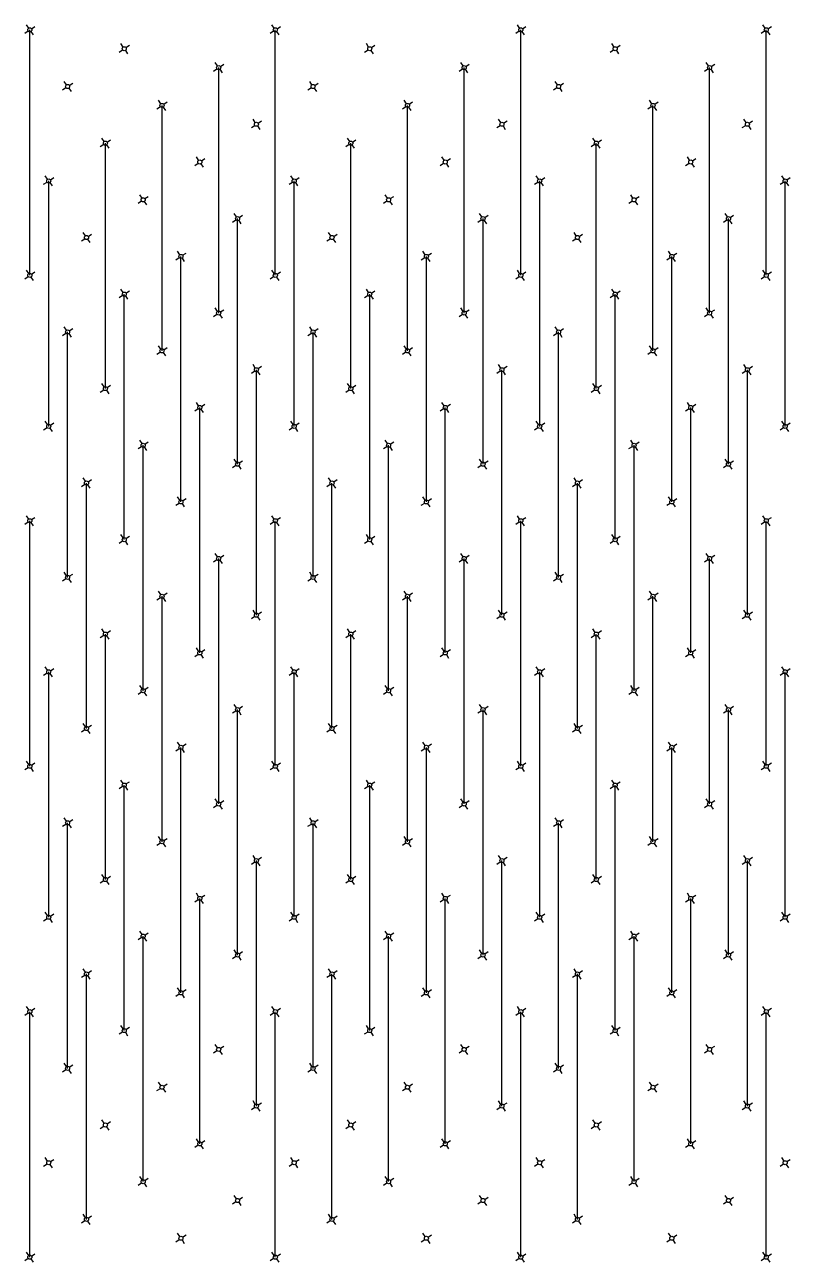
# Model space of a CAD drawing. Header units: millimetres. Extents: x 939 to 21029, y -693 to 9787.
# Drawn here: x 5476 to 6039, y -439 to 470 of the extents above; entities that cross this region are included whole.
import ezdxf

# ---------------------------------------------------------------- set-up
doc = ezdxf.new("R2010")
doc.units = ezdxf.units.MM
for name, color, linetype, lineweight in [('橘黄色', 30, 'Continuous', 30), ('浅蓝色', 141, 'Continuous', 30), ('灰色', 9, 'Continuous', 30), ('蓝色', 160, 'Continuous', 30), ('黄色', 41, 'Continuous', 30), ('黑白', 7, 'Continuous', 30)]:
    doc.layers.add(name, color=color, linetype=linetype, lineweight=lineweight)

msp = doc.modelspace()

# ---------------------------------------------------------------- linework, layer by layer
at = {"layer": '橘黄色'}
for p, q in [((5479.41, 467.51), (5477.75, 470.01)), ((5659.69, 467.51), (5658.02, 470.01)), ((5839.96, 467.51), (5838.3, 470.01)), ((6020.24, 467.51), (6018.58, 470.01)), ((5550.41, 451.15), (5552.07, 448.65)), ((5730.69, 451.15), (5732.35, 448.65)), ((5910.97, 451.15), (5912.63, 448.65)), ((5618.08, 439.77), (5616.42, 442.27)), ((5798.36, 439.77), (5796.7, 442.27)), ((5978.64, 439.77), (5976.98, 442.27)), ((5508.81, 423.41), (5510.47, 420.91)), ((5689.09, 423.41), (5690.75, 420.91)), ((5869.36, 423.41), (5871.03, 420.91)), ((5576.48, 412.04), (5574.82, 414.54)), ((5756.76, 412.04), (5755.1, 414.54)), ((5937.04, 412.04), (5935.37, 414.54)), ((5647.48, 395.68), (5649.15, 393.18)), ((5827.76, 395.68), (5829.42, 393.18)), ((6008.04, 395.68), (6009.7, 393.18)), ((5534.88, 384.3), (5533.22, 386.8)), ((5715.16, 384.3), (5713.49, 386.8)), ((5895.43, 384.3), (5893.77, 386.8)), ((5605.88, 367.94), (5607.54, 365.44)), ((5786.16, 367.94), (5787.82, 365.44)), ((5966.44, 367.94), (5968.1, 365.44)), ((5493.28, 356.57), (5491.61, 359.07)), ((5673.55, 356.57), (5671.89, 359.07)), ((5853.83, 356.57), (5852.17, 359.07)), ((6034.11, 356.57), (6032.45, 359.07)), ((5564.28, 340.21), (5565.94, 337.71)), ((5744.56, 340.21), (5746.22, 337.71)), ((5924.83, 340.21), (5926.5, 337.71)), ((5631.95, 328.83), (5630.29, 331.33)), ((5812.23, 328.83), (5810.57, 331.33)), ((5992.51, 328.83), (5990.84, 331.33)), ((5522.68, 312.47), (5524.34, 309.97)), ((5702.95, 312.47), (5704.62, 309.97)), ((5883.23, 312.47), (5884.9, 309.97)), ((5590.35, 301.1), (5588.69, 303.6)), ((5770.63, 301.1), (5768.96, 303.6)), ((5950.9, 301.1), (5949.24, 303.6)), ((5481.07, 284.74), (5482.74, 282.24)), ((5661.35, 284.74), (5663.01, 282.24)), ((5841.63, 284.74), (5843.29, 282.24)), ((6021.91, 284.74), (6023.57, 282.24)), ((5548.75, 273.36), (5547.08, 275.86)), ((5729.02, 273.36), (5727.36, 275.86)), ((5909.3, 273.36), (5907.64, 275.86)), ((5619.75, 257), (5621.41, 254.5)), ((5800.03, 257), (5801.69, 254.5)), ((5980.3, 257), (5981.97, 254.5)), ((5507.14, 245.63), (5505.48, 248.13)), ((5687.42, 245.63), (5685.76, 248.13)), ((5867.7, 245.63), (5866.04, 248.13)), ((5578.15, 229.27), (5579.81, 226.77)), ((5758.42, 229.27), (5760.09, 226.77)), ((5938.7, 229.27), (5940.37, 226.77)), ((5645.82, 217.89), (5644.16, 220.39)), ((5826.1, 217.89), (5824.43, 220.39)), ((6006.37, 217.89), (6004.71, 220.39)), ((5536.54, 201.53), (5538.21, 199.03)), ((5716.82, 201.53), (5718.48, 199.03)), ((5897.1, 201.53), (5898.76, 199.03)), ((5604.22, 190.16), (5602.55, 192.66)), ((5784.49, 190.16), (5782.83, 192.66)), ((5964.77, 190.16), (5963.11, 192.66)), ((5494.94, 173.8), (5496.6, 171.3)), ((5675.22, 173.8), (5676.88, 171.3)), ((5855.5, 173.8), (5857.16, 171.3)), ((6035.77, 173.8), (6037.44, 171.3)), ((5562.61, 162.42), (5560.95, 164.92)), ((5742.89, 162.42), (5741.23, 164.92)), ((5923.17, 162.42), (5921.51, 164.92)), ((5633.62, 146.06), (5635.28, 143.56)), ((5813.89, 146.06), (5815.56, 143.56)), ((5994.17, 146.06), (5995.84, 143.56)), ((5521.01, 134.69), (5519.35, 137.19)), ((5701.29, 134.69), (5699.63, 137.19)), ((5881.57, 134.69), (5879.9, 137.19)), ((5592.01, 118.33), (5593.68, 115.83)), ((5772.29, 118.33), (5773.95, 115.83)), ((5952.57, 118.33), (5954.23, 115.83)), ((5479.41, 106.95), (5477.75, 109.45)), ((5659.69, 106.95), (5658.02, 109.45)), ((5839.96, 106.95), (5838.3, 109.45)), ((6020.24, 106.95), (6018.58, 109.45)), ((5550.41, 90.59), (5552.07, 88.09)), ((5730.69, 90.59), (5732.35, 88.09)), ((5910.97, 90.59), (5912.63, 88.09)), ((5618.08, 79.22), (5616.42, 81.72)), ((5798.36, 79.22), (5796.7, 81.72)), ((5978.64, 79.22), (5976.98, 81.72)), ((5508.81, 62.86), (5510.47, 60.36)), ((5689.09, 62.86), (5690.75, 60.36)), ((5869.36, 62.86), (5871.03, 60.36)), ((5576.48, 51.48), (5574.82, 53.98)), ((5756.76, 51.48), (5755.1, 53.98)), ((5937.04, 51.48), (5935.37, 53.98)), ((5647.48, 35.12), (5649.15, 32.62)), ((5827.76, 35.12), (5829.42, 32.62)), ((6008.04, 35.12), (6009.7, 32.62)), ((5534.88, 23.75), (5533.22, 26.25)), ((5715.16, 23.75), (5713.49, 26.25)), ((5895.43, 23.75), (5893.77, 26.25)), ((5605.88, 7.39), (5607.54, 4.89)), ((5786.16, 7.39), (5787.82, 4.89)), ((5966.44, 7.39), (5968.1, 4.89)), ((5493.28, -3.99), (5491.61, -1.49)), ((5673.55, -3.99), (5671.89, -1.49)), ((5853.83, -3.99), (5852.17, -1.49)), ((6034.11, -3.99), (6032.45, -1.49)), ((5564.28, -20.35), (5565.94, -22.85)), ((5744.56, -20.35), (5746.22, -22.85)), ((5924.83, -20.35), (5926.5, -22.85)), ((5631.95, -31.72), (5630.29, -29.22)), ((5812.23, -31.72), (5810.57, -29.22)), ((5992.51, -31.72), (5990.84, -29.22)), ((5522.68, -48.08), (5524.34, -50.58)), ((5702.95, -48.08), (5704.62, -50.58)), ((5883.23, -48.08), (5884.9, -50.58)), ((5590.35, -59.46), (5588.69, -56.96)), ((5770.63, -59.46), (5768.96, -56.96)), ((5950.9, -59.46), (5949.24, -56.96)), ((5481.07, -75.82), (5482.74, -78.32)), ((5661.35, -75.82), (5663.01, -78.32)), ((5841.63, -75.82), (5843.29, -78.32)), ((6021.91, -75.82), (6023.57, -78.32)), ((5548.75, -87.19), (5547.08, -84.69)), ((5729.02, -87.19), (5727.36, -84.69)), ((5909.3, -87.19), (5907.64, -84.69)), ((5619.75, -103.55), (5621.41, -106.05)), ((5800.03, -103.55), (5801.69, -106.05)), ((5980.3, -103.55), (5981.97, -106.05)), ((5507.14, -114.93), (5505.48, -112.43)), ((5687.42, -114.93), (5685.76, -112.43)), ((5867.7, -114.93), (5866.04, -112.43)), ((5578.15, -131.29), (5579.81, -133.79)), ((5758.42, -131.29), (5760.09, -133.79)), ((5938.7, -131.29), (5940.37, -133.79)), ((5645.82, -142.66), (5644.16, -140.16)), ((5826.1, -142.66), (5824.43, -140.16)), ((6006.37, -142.66), (6004.71, -140.16)), ((5536.54, -159.02), (5538.21, -161.52)), ((5716.82, -159.02), (5718.48, -161.52)), ((5897.1, -159.02), (5898.76, -161.52)), ((5604.22, -170.4), (5602.55, -167.9)), ((5784.49, -170.4), (5782.83, -167.9)), ((5964.77, -170.4), (5963.11, -167.9)), ((5494.94, -186.76), (5496.6, -189.26)), ((5675.22, -186.76), (5676.88, -189.26)), ((5855.5, -186.76), (5857.16, -189.26)), ((6035.77, -186.76), (6037.44, -189.26)), ((5562.61, -198.13), (5560.95, -195.63)), ((5742.89, -198.13), (5741.23, -195.63)), ((5923.17, -198.13), (5921.51, -195.63)), ((5633.62, -214.49), (5635.28, -216.99)), ((5813.89, -214.49), (5815.56, -216.99)), ((5994.17, -214.49), (5995.84, -216.99)), ((5521.01, -225.87), (5519.35, -223.37)), ((5701.29, -225.87), (5699.63, -223.37)), ((5881.57, -225.87), (5879.9, -223.37)), ((5592.01, -242.23), (5593.68, -244.73)), ((5772.29, -242.23), (5773.95, -244.73)), ((5952.57, -242.23), (5954.23, -244.73)), ((5479.41, -253.6), (5477.75, -251.1)), ((5659.69, -253.6), (5658.02, -251.1)), ((5839.96, -253.6), (5838.3, -251.1)), ((6020.24, -253.6), (6018.58, -251.1)), ((5550.41, -269.96), (5552.07, -272.46)), ((5730.69, -269.96), (5732.35, -272.46)), ((5910.97, -269.96), (5912.63, -272.46)), ((5618.08, -281.34), (5616.42, -278.84)), ((5798.36, -281.34), (5796.7, -278.84)), ((5978.64, -281.34), (5976.98, -278.84)), ((5508.81, -297.7), (5510.47, -300.2)), ((5689.09, -297.7), (5690.75, -300.2)), ((5869.36, -297.7), (5871.03, -300.2)), ((5576.48, -309.07), (5574.82, -306.57)), ((5756.76, -309.07), (5755.1, -306.57)), ((5937.04, -309.07), (5935.37, -306.57)), ((5647.48, -325.43), (5649.15, -327.93)), ((5827.76, -325.43), (5829.42, -327.93)), ((6008.04, -325.43), (6009.7, -327.93)), ((5534.88, -336.81), (5533.22, -334.31)), ((5715.16, -336.81), (5713.49, -334.31)), ((5895.43, -336.81), (5893.77, -334.31)), ((5605.88, -353.17), (5607.54, -355.67)), ((5786.16, -353.17), (5787.82, -355.67)), ((5966.44, -353.17), (5968.1, -355.67)), ((5493.28, -364.54), (5491.61, -362.05)), ((5673.55, -364.54), (5671.89, -362.05)), ((5853.83, -364.54), (5852.17, -362.05)), ((6034.11, -364.54), (6032.45, -362.05)), ((5564.28, -380.9), (5565.94, -383.4)), ((5744.56, -380.9), (5746.22, -383.4)), ((5924.83, -380.9), (5926.5, -383.4)), ((5631.95, -392.28), (5630.29, -389.78)), ((5812.23, -392.28), (5810.57, -389.78)), ((5992.51, -392.28), (5990.84, -389.78)), ((5522.68, -408.64), (5524.34, -411.14)), ((5702.95, -408.64), (5704.62, -411.14)), ((5883.23, -408.64), (5884.9, -411.14)), ((5590.35, -420.01), (5588.69, -417.52)), ((5770.63, -420.01), (5768.96, -417.52)), ((5950.9, -420.01), (5949.24, -417.52)), ((5481.07, -436.37), (5482.74, -438.87)), ((5661.35, -436.37), (5663.01, -438.87)), ((5841.63, -436.37), (5843.29, -438.87)), ((6021.91, -436.37), (6023.57, -438.87))]:
    msp.add_line(p, q, dxfattribs=at)
at = {"layer": '浅蓝色'}
for p, q in [((5481.07, 465.01), (5482.74, 462.52)), ((5661.35, 465.01), (5663.01, 462.52)), ((5841.63, 465.01), (5843.29, 462.52)), ((6021.91, 465.01), (6023.57, 462.52)), ((5548.75, 453.64), (5547.08, 456.14)), ((5729.02, 453.64), (5727.36, 456.14)), ((5909.3, 453.64), (5907.64, 456.14)), ((5619.75, 437.28), (5621.41, 434.78)), ((5800.03, 437.28), (5801.69, 434.78)), ((5980.3, 437.28), (5981.97, 434.78)), ((5507.14, 425.91), (5505.48, 428.4)), ((5687.42, 425.91), (5685.76, 428.4)), ((5867.7, 425.91), (5866.04, 428.4)), ((5578.15, 409.54), (5579.81, 407.05)), ((5758.42, 409.54), (5760.09, 407.05)), ((5938.7, 409.54), (5940.37, 407.05)), ((5645.82, 398.17), (5644.16, 400.67)), ((5826.1, 398.17), (5824.43, 400.67)), ((6006.37, 398.17), (6004.71, 400.67)), ((5536.54, 381.81), (5538.21, 379.31)), ((5716.82, 381.81), (5718.48, 379.31)), ((5897.1, 381.81), (5898.76, 379.31)), ((5604.22, 370.44), (5602.55, 372.93)), ((5784.49, 370.44), (5782.83, 372.93)), ((5964.77, 370.44), (5963.11, 372.93)), ((5494.94, 354.07), (5496.6, 351.58)), ((5675.22, 354.07), (5676.88, 351.58)), ((5855.5, 354.07), (5857.16, 351.58)), ((6035.77, 354.07), (6037.44, 351.58)), ((5562.61, 342.7), (5560.95, 345.2)), ((5742.89, 342.7), (5741.23, 345.2)), ((5923.17, 342.7), (5921.51, 345.2)), ((5633.62, 326.34), (5635.28, 323.84)), ((5813.89, 326.34), (5815.56, 323.84)), ((5994.17, 326.34), (5995.84, 323.84)), ((5521.01, 314.97), (5519.35, 317.46)), ((5701.29, 314.97), (5699.63, 317.46)), ((5881.57, 314.97), (5879.9, 317.46)), ((5592.01, 298.6), (5593.68, 296.11)), ((5772.29, 298.6), (5773.95, 296.11)), ((5952.57, 298.6), (5954.23, 296.11)), ((5479.41, 287.23), (5477.75, 289.73)), ((5659.69, 287.23), (5658.02, 289.73)), ((5839.96, 287.23), (5838.3, 289.73)), ((6020.24, 287.23), (6018.58, 289.73)), ((5550.41, 270.87), (5552.07, 268.37)), ((5730.69, 270.87), (5732.35, 268.37)), ((5910.97, 270.87), (5912.63, 268.37)), ((5618.08, 259.5), (5616.42, 261.99)), ((5798.36, 259.5), (5796.7, 261.99)), ((5978.64, 259.5), (5976.98, 261.99)), ((5508.81, 243.13), (5510.47, 240.64)), ((5689.09, 243.13), (5690.75, 240.64)), ((5869.36, 243.13), (5871.03, 240.64)), ((5576.48, 231.76), (5574.82, 234.26)), ((5756.76, 231.76), (5755.1, 234.26)), ((5937.04, 231.76), (5935.37, 234.26)), ((5647.48, 215.4), (5649.15, 212.9)), ((5827.76, 215.4), (5829.42, 212.9)), ((6008.04, 215.4), (6009.7, 212.9)), ((5534.88, 204.03), (5533.22, 206.52)), ((5715.16, 204.03), (5713.49, 206.52)), ((5895.43, 204.03), (5893.77, 206.52)), ((5605.88, 187.66), (5607.54, 185.17)), ((5786.16, 187.66), (5787.82, 185.17)), ((5966.44, 187.66), (5968.1, 185.17)), ((5493.28, 176.29), (5491.61, 178.79)), ((5673.55, 176.29), (5671.89, 178.79)), ((5853.83, 176.29), (5852.17, 178.79)), ((6034.11, 176.29), (6032.45, 178.79)), ((5564.28, 159.93), (5565.94, 157.43)), ((5744.56, 159.93), (5746.22, 157.43)), ((5924.83, 159.93), (5926.5, 157.43)), ((5631.95, 148.56), (5630.29, 151.05)), ((5812.23, 148.56), (5810.57, 151.05)), ((5992.51, 148.56), (5990.84, 151.05)), ((5522.68, 132.19), (5524.34, 129.7)), ((5702.95, 132.19), (5704.62, 129.7)), ((5883.23, 132.19), (5884.9, 129.7)), ((5590.35, 120.82), (5588.69, 123.32)), ((5770.63, 120.82), (5768.96, 123.32)), ((5950.9, 120.82), (5949.24, 123.32)), ((5481.07, 104.46), (5482.74, 101.96)), ((5661.35, 104.46), (5663.01, 101.96)), ((5841.63, 104.46), (5843.29, 101.96)), ((6021.91, 104.46), (6023.57, 101.96)), ((5548.75, 93.09), (5547.08, 95.58)), ((5729.02, 93.09), (5727.36, 95.58)), ((5909.3, 93.09), (5907.64, 95.58)), ((5619.75, 76.72), (5621.41, 74.23)), ((5800.03, 76.72), (5801.69, 74.23)), ((5980.3, 76.72), (5981.97, 74.23)), ((5507.14, 65.35), (5505.48, 67.85)), ((5687.42, 65.35), (5685.76, 67.85)), ((5867.7, 65.35), (5866.04, 67.85)), ((5578.15, 48.99), (5579.81, 46.49)), ((5758.42, 48.99), (5760.09, 46.49)), ((5938.7, 48.99), (5940.37, 46.49)), ((5645.82, 37.62), (5644.16, 40.11)), ((5826.1, 37.62), (5824.43, 40.11)), ((6006.37, 37.62), (6004.71, 40.11)), ((5536.54, 21.25), (5538.21, 18.76)), ((5716.82, 21.25), (5718.48, 18.76)), ((5897.1, 21.25), (5898.76, 18.76)), ((5604.22, 9.88), (5602.55, 12.38)), ((5784.49, 9.88), (5782.83, 12.38)), ((5964.77, 9.88), (5963.11, 12.38)), ((5494.94, -6.48), (5496.6, -8.98)), ((5675.22, -6.48), (5676.88, -8.98)), ((5855.5, -6.48), (5857.16, -8.98)), ((6035.77, -6.48), (6037.44, -8.98)), ((5562.61, -17.85), (5560.95, -15.36)), ((5742.89, -17.85), (5741.23, -15.36)), ((5923.17, -17.85), (5921.51, -15.36)), ((5633.62, -34.22), (5635.28, -36.71)), ((5813.89, -34.22), (5815.56, -36.71)), ((5994.17, -34.22), (5995.84, -36.71)), ((5521.01, -45.59), (5519.35, -43.09)), ((5701.29, -45.59), (5699.63, -43.09)), ((5881.57, -45.59), (5879.9, -43.09)), ((5592.01, -61.95), (5593.68, -64.45)), ((5772.29, -61.95), (5773.95, -64.45)), ((5952.57, -61.95), (5954.23, -64.45)), ((5479.41, -73.32), (5477.75, -70.83)), ((5659.69, -73.32), (5658.02, -70.83)), ((5839.96, -73.32), (5838.3, -70.83)), ((6020.24, -73.32), (6018.58, -70.83)), ((5550.41, -89.69), (5552.07, -92.18)), ((5730.69, -89.69), (5732.35, -92.18)), ((5910.97, -89.69), (5912.63, -92.18)), ((5618.08, -101.06), (5616.42, -98.56)), ((5798.36, -101.06), (5796.7, -98.56)), ((5978.64, -101.06), (5976.98, -98.56)), ((5508.81, -117.42), (5510.47, -119.92)), ((5689.09, -117.42), (5690.75, -119.92)), ((5869.36, -117.42), (5871.03, -119.92)), ((5576.48, -128.79), (5574.82, -126.3)), ((5756.76, -128.79), (5755.1, -126.3)), ((5937.04, -128.79), (5935.37, -126.3)), ((5647.48, -145.16), (5649.15, -147.65)), ((5827.76, -145.16), (5829.42, -147.65)), ((6008.04, -145.16), (6009.7, -147.65)), ((5534.88, -156.53), (5533.22, -154.03)), ((5715.16, -156.53), (5713.49, -154.03)), ((5895.43, -156.53), (5893.77, -154.03)), ((5493.28, -184.26), (5491.61, -181.77)), ((5605.88, -172.89), (5607.54, -175.39)), ((5673.55, -184.26), (5671.89, -181.77)), ((5786.16, -172.89), (5787.82, -175.39)), ((5853.83, -184.26), (5852.17, -181.77)), ((5966.44, -172.89), (5968.1, -175.39)), ((6034.11, -184.26), (6032.45, -181.77)), ((5564.28, -200.63), (5565.94, -203.12)), ((5744.56, -200.63), (5746.22, -203.12)), ((5924.83, -200.63), (5926.5, -203.12)), ((5631.95, -212), (5630.29, -209.5)), ((5812.23, -212), (5810.57, -209.5)), ((5992.51, -212), (5990.84, -209.5)), ((5522.68, -228.36), (5524.34, -230.86)), ((5702.95, -228.36), (5704.62, -230.86)), ((5883.23, -228.36), (5884.9, -230.86)), ((5590.35, -239.73), (5588.69, -237.24)), ((5770.63, -239.73), (5768.96, -237.24)), ((5950.9, -239.73), (5949.24, -237.24)), ((5481.07, -256.1), (5482.74, -258.59)), ((5661.35, -256.1), (5663.01, -258.59)), ((5841.63, -256.1), (5843.29, -258.59)), ((6021.91, -256.1), (6023.57, -258.59)), ((5548.75, -267.47), (5547.08, -264.97)), ((5729.02, -267.47), (5727.36, -264.97)), ((5909.3, -267.47), (5907.64, -264.97)), ((5619.75, -283.83), (5621.41, -286.33)), ((5800.03, -283.83), (5801.69, -286.33)), ((5980.3, -283.83), (5981.97, -286.33)), ((5507.14, -295.2), (5505.48, -292.71)), ((5687.42, -295.2), (5685.76, -292.71)), ((5867.7, -295.2), (5866.04, -292.71)), ((5578.15, -311.57), (5579.81, -314.06)), ((5758.42, -311.57), (5760.09, -314.06)), ((5938.7, -311.57), (5940.37, -314.06)), ((5645.82, -322.94), (5644.16, -320.44)), ((5826.1, -322.94), (5824.43, -320.44)), ((6006.37, -322.94), (6004.71, -320.44)), ((5536.54, -339.3), (5538.21, -341.8)), ((5716.82, -339.3), (5718.48, -341.8)), ((5897.1, -339.3), (5898.76, -341.8)), ((5604.22, -350.67), (5602.55, -348.18)), ((5784.49, -350.67), (5782.83, -348.18)), ((5964.77, -350.67), (5963.11, -348.18)), ((5494.94, -367.04), (5496.6, -369.53)), ((5675.22, -367.04), (5676.88, -369.53)), ((5855.5, -367.04), (5857.16, -369.53)), ((6035.77, -367.04), (6037.44, -369.53)), ((5562.61, -378.41), (5560.95, -375.91)), ((5742.89, -378.41), (5741.23, -375.91)), ((5923.17, -378.41), (5921.51, -375.91)), ((5633.62, -394.77), (5635.28, -397.27)), ((5813.89, -394.77), (5815.56, -397.27)), ((5994.17, -394.77), (5995.84, -397.27)), ((5521.01, -406.14), (5519.35, -403.65)), ((5701.29, -406.14), (5699.63, -403.65)), ((5881.57, -406.14), (5879.9, -403.65)), ((5592.01, -422.51), (5593.68, -425)), ((5772.29, -422.51), (5773.95, -425)), ((5952.57, -422.51), (5954.23, -425)), ((5479.41, -433.88), (5477.75, -431.38)), ((5659.69, -433.88), (5658.02, -431.38)), ((5839.96, -433.88), (5838.3, -431.38)), ((6020.24, -433.88), (6018.58, -431.38))]:
    msp.add_line(p, q, dxfattribs=at)
at = {"layer": '灰色'}
for p, q in [((5476.5, 463.76), (5478.99, 465.43)), ((5481.49, 467.09), (5483.99, 468.76)), ((5656.77, 463.76), (5659.27, 465.43)), ((5661.77, 467.09), (5664.26, 468.76)), ((5837.05, 463.76), (5839.55, 465.43)), ((5842.04, 467.09), (5844.54, 468.76)), ((6017.33, 463.76), (6019.83, 465.43)), ((6022.32, 467.09), (6024.82, 468.76)), ((5550.83, 453.23), (5553.32, 454.89)), ((5731.1, 453.23), (5733.6, 454.89)), ((5911.38, 453.23), (5913.88, 454.89)), ((5545.83, 449.9), (5548.33, 451.56)), ((5726.11, 449.9), (5728.61, 451.56)), ((5906.39, 449.9), (5908.89, 451.56)), ((5615.17, 436.03), (5617.67, 437.69)), ((5620.16, 439.36), (5622.66, 441.02)), ((5795.45, 436.03), (5797.95, 437.69)), ((5800.44, 439.36), (5802.94, 441.02)), ((5975.73, 436.03), (5978.22, 437.69)), ((5980.72, 439.36), (5983.22, 441.02)), ((5504.23, 422.16), (5506.73, 423.83)), ((5509.22, 425.49), (5511.72, 427.15)), ((5684.51, 422.16), (5687.01, 423.83)), ((5689.5, 425.49), (5692, 427.15)), ((5864.79, 422.16), (5867.28, 423.83)), ((5869.78, 425.49), (5872.28, 427.15)), ((5573.57, 408.29), (5576.07, 409.96)), ((5578.56, 411.62), (5581.06, 413.29)), ((5753.85, 408.29), (5756.34, 409.96)), ((5758.84, 411.62), (5761.34, 413.29)), ((5934.12, 408.29), (5936.62, 409.96)), ((5939.12, 411.62), (5941.61, 413.29)), ((5642.91, 394.43), (5645.4, 396.09)), ((5647.9, 397.76), (5650.4, 399.42)), ((5823.18, 394.43), (5825.68, 396.09)), ((5828.18, 397.76), (5830.67, 399.42)), ((6003.46, 394.43), (6005.96, 396.09)), ((6008.45, 397.76), (6010.95, 399.42)), ((5531.97, 380.56), (5534.46, 382.22)), ((5536.96, 383.89), (5539.46, 385.55)), ((5712.24, 380.56), (5714.74, 382.22)), ((5717.24, 383.89), (5719.73, 385.55)), ((5892.52, 380.56), (5895.02, 382.22)), ((5897.51, 383.89), (5900.01, 385.55)), ((5601.3, 366.69), (5603.8, 368.36)), ((5606.3, 370.02), (5608.79, 371.68)), ((5781.58, 366.69), (5784.08, 368.36)), ((5786.57, 370.02), (5789.07, 371.68)), ((5961.86, 366.69), (5964.36, 368.36)), ((5966.85, 370.02), (5969.35, 371.68)), ((5490.36, 352.82), (5492.86, 354.49)), ((5495.36, 356.15), (5497.85, 357.82)), ((5670.64, 352.82), (5673.14, 354.49)), ((5675.63, 356.15), (5678.13, 357.82)), ((5850.92, 352.82), (5853.42, 354.49)), ((5855.91, 356.15), (5858.41, 357.82)), ((6031.2, 352.82), (6033.69, 354.49)), ((6036.19, 356.15), (6038.69, 357.82)), ((5559.7, 338.96), (5562.2, 340.62)), ((5564.69, 342.29), (5567.19, 343.95)), ((5739.98, 338.96), (5742.48, 340.62)), ((5744.97, 342.29), (5747.47, 343.95)), ((5920.26, 338.96), (5922.75, 340.62)), ((5925.25, 342.29), (5927.75, 343.95)), ((5634.03, 328.42), (5636.53, 330.08)), ((5814.31, 328.42), (5816.81, 330.08)), ((5994.59, 328.42), (5997.08, 330.08)), ((5629.04, 325.09), (5631.54, 326.75)), ((5809.32, 325.09), (5811.81, 326.75)), ((5989.59, 325.09), (5992.09, 326.75)), ((5518.1, 311.22), (5520.6, 312.89)), ((5523.09, 314.55), (5525.59, 316.21)), ((5698.38, 311.22), (5700.87, 312.89)), ((5703.37, 314.55), (5705.87, 316.21)), ((5878.65, 311.22), (5881.15, 312.89)), ((5883.65, 314.55), (5886.14, 316.21)), ((5592.43, 300.68), (5594.93, 302.35)), ((5772.71, 300.68), (5775.2, 302.35)), ((5952.98, 300.68), (5955.48, 302.35)), ((5587.44, 297.35), (5589.93, 299.02)), ((5767.71, 297.35), (5770.21, 299.02)), ((5947.99, 297.35), (5950.49, 299.02)), ((5476.5, 283.49), (5478.99, 285.15)), ((5481.49, 286.82), (5483.99, 288.48)), ((5656.77, 283.49), (5659.27, 285.15)), ((5661.77, 286.82), (5664.26, 288.48)), ((5837.05, 283.49), (5839.55, 285.15)), ((5842.04, 286.82), (5844.54, 288.48)), ((6017.33, 283.49), (6019.83, 285.15)), ((6022.32, 286.82), (6024.82, 288.48)), ((5550.83, 272.95), (5553.32, 274.61)), ((5731.1, 272.95), (5733.6, 274.61)), ((5911.38, 272.95), (5913.88, 274.61)), ((5545.83, 269.62), (5548.33, 271.28)), ((5726.11, 269.62), (5728.61, 271.28)), ((5906.39, 269.62), (5908.89, 271.28)), ((5615.17, 255.75), (5617.67, 257.42)), ((5620.16, 259.08), (5622.66, 260.74)), ((5795.45, 255.75), (5797.95, 257.42)), ((5800.44, 259.08), (5802.94, 260.74)), ((5975.73, 255.75), (5978.22, 257.42)), ((5980.72, 259.08), (5983.22, 260.74)), ((5509.22, 245.21), (5511.72, 246.88)), ((5689.5, 245.21), (5692, 246.88)), ((5869.78, 245.21), (5872.28, 246.88)), ((5504.23, 241.88), (5506.73, 243.55)), ((5684.51, 241.88), (5687.01, 243.55)), ((5864.79, 241.88), (5867.28, 243.55)), ((5573.57, 228.02), (5576.07, 229.68)), ((5578.56, 231.35), (5581.06, 233.01)), ((5753.85, 228.02), (5756.34, 229.68)), ((5758.84, 231.35), (5761.34, 233.01)), ((5934.12, 228.02), (5936.62, 229.68)), ((5939.12, 231.35), (5941.61, 233.01)), ((5647.9, 217.48), (5650.4, 219.14)), ((5828.18, 217.48), (5830.67, 219.14)), ((6008.45, 217.48), (6010.95, 219.14)), ((5642.91, 214.15), (5645.4, 215.81)), ((5823.18, 214.15), (5825.68, 215.81)), ((6003.46, 214.15), (6005.96, 215.81)), ((5531.97, 200.28), (5534.46, 201.95)), ((5536.96, 203.61), (5539.46, 205.27)), ((5712.24, 200.28), (5714.74, 201.95)), ((5717.24, 203.61), (5719.73, 205.27)), ((5892.52, 200.28), (5895.02, 201.95)), ((5897.51, 203.61), (5900.01, 205.27)), ((5606.3, 189.74), (5608.79, 191.41)), ((5786.57, 189.74), (5789.07, 191.41)), ((5966.85, 189.74), (5969.35, 191.41)), ((5601.3, 186.41), (5603.8, 188.08)), ((5781.58, 186.41), (5784.08, 188.08)), ((5961.86, 186.41), (5964.36, 188.08)), ((5490.36, 172.55), (5492.86, 174.21)), ((5495.36, 175.88), (5497.85, 177.54)), ((5670.64, 172.55), (5673.14, 174.21)), ((5675.63, 175.88), (5678.13, 177.54)), ((5850.92, 172.55), (5853.42, 174.21)), ((5855.91, 175.88), (5858.41, 177.54)), ((6031.2, 172.55), (6033.69, 174.21)), ((6036.19, 175.88), (6038.69, 177.54)), ((5564.69, 162.01), (5567.19, 163.67)), ((5744.97, 162.01), (5747.47, 163.67)), ((5925.25, 162.01), (5927.75, 163.67)), ((5559.7, 158.68), (5562.2, 160.34)), ((5739.98, 158.68), (5742.48, 160.34)), ((5920.26, 158.68), (5922.75, 160.34)), ((5629.04, 144.81), (5631.54, 146.48)), ((5634.03, 148.14), (5636.53, 149.8)), ((5809.32, 144.81), (5811.81, 146.48)), ((5814.31, 148.14), (5816.81, 149.8)), ((5989.59, 144.81), (5992.09, 146.48)), ((5994.59, 148.14), (5997.08, 149.8)), ((5518.1, 130.94), (5520.6, 132.61)), ((5523.09, 134.27), (5525.59, 135.94)), ((5698.38, 130.94), (5700.87, 132.61)), ((5703.37, 134.27), (5705.87, 135.94)), ((5878.65, 130.94), (5881.15, 132.61)), ((5883.65, 134.27), (5886.14, 135.94)), ((5587.44, 117.08), (5589.93, 118.74)), ((5592.43, 120.41), (5594.93, 122.07)), ((5767.71, 117.08), (5770.21, 118.74)), ((5772.71, 120.41), (5775.2, 122.07)), ((5947.99, 117.08), (5950.49, 118.74)), ((5952.98, 120.41), (5955.48, 122.07)), ((5476.5, 103.21), (5478.99, 104.87)), ((5481.49, 106.54), (5483.99, 108.2)), ((5656.77, 103.21), (5659.27, 104.87)), ((5661.77, 106.54), (5664.26, 108.2)), ((5837.05, 103.21), (5839.55, 104.87)), ((5842.04, 106.54), (5844.54, 108.2)), ((6017.33, 103.21), (6019.83, 104.87)), ((6022.32, 106.54), (6024.82, 108.2)), ((5545.83, 89.34), (5548.33, 91.01)), ((5550.83, 92.67), (5553.32, 94.33)), ((5726.11, 89.34), (5728.61, 91.01)), ((5731.1, 92.67), (5733.6, 94.33)), ((5906.39, 89.34), (5908.89, 91.01)), ((5911.38, 92.67), (5913.88, 94.33)), ((5615.17, 75.47), (5617.67, 77.14)), ((5620.16, 78.8), (5622.66, 80.47)), ((5795.45, 75.47), (5797.95, 77.14)), ((5800.44, 78.8), (5802.94, 80.47)), ((5975.73, 75.47), (5978.22, 77.14)), ((5980.72, 78.8), (5983.22, 80.47)), ((5509.22, 64.94), (5511.72, 66.6)), ((5689.5, 64.94), (5692, 66.6)), ((5869.78, 64.94), (5872.28, 66.6)), ((5504.23, 61.61), (5506.73, 63.27)), ((5684.51, 61.61), (5687.01, 63.27)), ((5864.79, 61.61), (5867.28, 63.27)), ((5573.57, 47.74), (5576.07, 49.4)), ((5578.56, 51.07), (5581.06, 52.73)), ((5753.85, 47.74), (5756.34, 49.4)), ((5758.84, 51.07), (5761.34, 52.73)), ((5934.12, 47.74), (5936.62, 49.4)), ((5939.12, 51.07), (5941.61, 52.73)), ((5647.9, 37.2), (5650.4, 38.86)), ((5828.18, 37.2), (5830.67, 38.86)), ((6008.45, 37.2), (6010.95, 38.86)), ((5642.91, 33.87), (5645.4, 35.54)), ((5823.18, 33.87), (5825.68, 35.54)), ((6003.46, 33.87), (6005.96, 35.54)), ((5531.97, 20), (5534.46, 21.67)), ((5536.96, 23.33), (5539.46, 25)), ((5712.24, 20), (5714.74, 21.67)), ((5717.24, 23.33), (5719.73, 25)), ((5892.52, 20), (5895.02, 21.67)), ((5897.51, 23.33), (5900.01, 25)), ((5606.3, 9.47), (5608.79, 11.13)), ((5786.57, 9.47), (5789.07, 11.13)), ((5966.85, 9.47), (5969.35, 11.13)), ((5601.3, 6.14), (5603.8, 7.8)), ((5781.58, 6.14), (5784.08, 7.8)), ((5961.86, 6.14), (5964.36, 7.8)), ((5490.36, -7.73), (5492.86, -6.07)), ((5495.36, -4.4), (5497.85, -2.74)), ((5670.64, -7.73), (5673.14, -6.07)), ((5675.63, -4.4), (5678.13, -2.74)), ((5850.92, -7.73), (5853.42, -6.07)), ((5855.91, -4.4), (5858.41, -2.74)), ((6031.2, -7.73), (6033.69, -6.07)), ((6036.19, -4.4), (6038.69, -2.74)), ((5564.69, -18.27), (5567.19, -16.61)), ((5744.97, -18.27), (5747.47, -16.61)), ((5925.25, -18.27), (5927.75, -16.61)), ((5559.7, -21.6), (5562.2, -19.93)), ((5739.98, -21.6), (5742.48, -19.93)), ((5920.26, -21.6), (5922.75, -19.93)), ((5629.04, -35.47), (5631.54, -33.8)), ((5634.03, -32.14), (5636.53, -30.47)), ((5809.32, -35.47), (5811.81, -33.8)), ((5814.31, -32.14), (5816.81, -30.47)), ((5989.59, -35.47), (5992.09, -33.8)), ((5994.59, -32.14), (5997.08, -30.47)), ((5523.09, -46), (5525.59, -44.34)), ((5703.37, -46), (5705.87, -44.34)), ((5883.65, -46), (5886.14, -44.34)), ((5518.1, -49.33), (5520.6, -47.67)), ((5698.38, -49.33), (5700.87, -47.67)), ((5878.65, -49.33), (5881.15, -47.67)), ((5587.44, -63.2), (5589.93, -61.54)), ((5592.43, -59.87), (5594.93, -58.21)), ((5767.71, -63.2), (5770.21, -61.54)), ((5772.71, -59.87), (5775.2, -58.21)), ((5947.99, -63.2), (5950.49, -61.54)), ((5952.98, -59.87), (5955.48, -58.21)), ((5481.49, -73.74), (5483.99, -72.08)), ((5661.77, -73.74), (5664.26, -72.08)), ((5842.04, -73.74), (5844.54, -72.08)), ((6022.32, -73.74), (6024.82, -72.08)), ((5476.5, -77.07), (5478.99, -75.4)), ((5656.77, -77.07), (5659.27, -75.4)), ((5837.05, -77.07), (5839.55, -75.4)), ((6017.33, -77.07), (6019.83, -75.4)), ((5545.83, -90.94), (5548.33, -89.27)), ((5550.83, -87.61), (5553.32, -85.94)), ((5726.11, -90.94), (5728.61, -89.27)), ((5731.1, -87.61), (5733.6, -85.94)), ((5906.39, -90.94), (5908.89, -89.27)), ((5911.38, -87.61), (5913.88, -85.94)), ((5620.16, -101.47), (5622.66, -99.81)), ((5800.44, -101.47), (5802.94, -99.81)), ((5980.72, -101.47), (5983.22, -99.81)), ((5615.17, -104.8), (5617.67, -103.14)), ((5795.45, -104.8), (5797.95, -103.14)), ((5975.73, -104.8), (5978.22, -103.14)), ((5504.23, -118.67), (5506.73, -117.01)), ((5509.22, -115.34), (5511.72, -113.68)), ((5684.51, -118.67), (5687.01, -117.01)), ((5689.5, -115.34), (5692, -113.68)), ((5864.79, -118.67), (5867.28, -117.01)), ((5869.78, -115.34), (5872.28, -113.68)), ((5573.57, -132.54), (5576.07, -130.87)), ((5578.56, -129.21), (5581.06, -127.55)), ((5753.85, -132.54), (5756.34, -130.87)), ((5758.84, -129.21), (5761.34, -127.55)), ((5934.12, -132.54), (5936.62, -130.87)), ((5939.12, -129.21), (5941.61, -127.55)), ((5642.91, -146.41), (5645.4, -144.74)), ((5647.9, -143.08), (5650.4, -141.41)), ((5823.18, -146.41), (5825.68, -144.74)), ((5828.18, -143.08), (5830.67, -141.41)), ((6003.46, -146.41), (6005.96, -144.74)), ((6008.45, -143.08), (6010.95, -141.41)), ((5531.97, -160.27), (5534.46, -158.61)), ((5536.96, -156.94), (5539.46, -155.28)), ((5712.24, -160.27), (5714.74, -158.61)), ((5717.24, -156.94), (5719.73, -155.28)), ((5892.52, -160.27), (5895.02, -158.61)), ((5897.51, -156.94), (5900.01, -155.28)), ((5601.3, -174.14), (5603.8, -172.48)), ((5606.3, -170.81), (5608.79, -169.15)), ((5781.58, -174.14), (5784.08, -172.48)), ((5786.57, -170.81), (5789.07, -169.15)), ((5961.86, -174.14), (5964.36, -172.48)), ((5966.85, -170.81), (5969.35, -169.15)), ((5490.36, -188.01), (5492.86, -186.34)), ((5495.36, -184.68), (5497.85, -183.02)), ((5670.64, -188.01), (5673.14, -186.34)), ((5675.63, -184.68), (5678.13, -183.02)), ((5850.92, -188.01), (5853.42, -186.34)), ((5855.91, -184.68), (5858.41, -183.02)), ((6031.2, -188.01), (6033.69, -186.34)), ((6036.19, -184.68), (6038.69, -183.02)), ((5564.69, -198.55), (5567.19, -196.88)), ((5744.97, -198.55), (5747.47, -196.88)), ((5925.25, -198.55), (5927.75, -196.88)), ((5559.7, -201.88), (5562.2, -200.21)), ((5739.98, -201.88), (5742.48, -200.21)), ((5920.26, -201.88), (5922.75, -200.21)), ((5629.04, -215.74), (5631.54, -214.08)), ((5634.03, -212.41), (5636.53, -210.75)), ((5809.32, -215.74), (5811.81, -214.08)), ((5814.31, -212.41), (5816.81, -210.75)), ((5989.59, -215.74), (5992.09, -214.08)), ((5994.59, -212.41), (5997.08, -210.75)), ((5523.09, -226.28), (5525.59, -224.62)), ((5703.37, -226.28), (5705.87, -224.62)), ((5883.65, -226.28), (5886.14, -224.62)), ((5518.1, -229.61), (5520.6, -227.95)), ((5698.38, -229.61), (5700.87, -227.95)), ((5878.65, -229.61), (5881.15, -227.95)), ((5587.44, -243.48), (5589.93, -241.81)), ((5592.43, -240.15), (5594.93, -238.49)), ((5767.71, -243.48), (5770.21, -241.81)), ((5772.71, -240.15), (5775.2, -238.49)), ((5947.99, -243.48), (5950.49, -241.81)), ((5952.98, -240.15), (5955.48, -238.49)), ((5481.49, -254.02), (5483.99, -252.35)), ((5661.77, -254.02), (5664.26, -252.35)), ((5842.04, -254.02), (5844.54, -252.35)), ((6022.32, -254.02), (6024.82, -252.35)), ((5476.5, -257.35), (5478.99, -255.68)), ((5656.77, -257.35), (5659.27, -255.68)), ((5837.05, -257.35), (5839.55, -255.68)), ((6017.33, -257.35), (6019.83, -255.68)), ((5545.83, -271.21), (5548.33, -269.55)), ((5550.83, -267.88), (5553.32, -266.22)), ((5726.11, -271.21), (5728.61, -269.55)), ((5731.1, -267.88), (5733.6, -266.22)), ((5906.39, -271.21), (5908.89, -269.55)), ((5911.38, -267.88), (5913.88, -266.22)), ((5620.16, -281.75), (5622.66, -280.09)), ((5800.44, -281.75), (5802.94, -280.09)), ((5980.72, -281.75), (5983.22, -280.09)), ((5615.17, -285.08), (5617.67, -283.42)), ((5795.45, -285.08), (5797.95, -283.42)), ((5975.73, -285.08), (5978.22, -283.42)), ((5504.23, -298.95), (5506.73, -297.28)), ((5509.22, -295.62), (5511.72, -293.96)), ((5684.51, -298.95), (5687.01, -297.28)), ((5689.5, -295.62), (5692, -293.96)), ((5864.79, -298.95), (5867.28, -297.28)), ((5869.78, -295.62), (5872.28, -293.96)), ((5578.56, -309.49), (5581.06, -307.82)), ((5758.84, -309.49), (5761.34, -307.82)), ((5939.12, -309.49), (5941.61, -307.82)), ((5573.57, -312.82), (5576.07, -311.15)), ((5753.85, -312.82), (5756.34, -311.15)), ((5934.12, -312.82), (5936.62, -311.15)), ((5642.91, -326.68), (5645.4, -325.02)), ((5647.9, -323.35), (5650.4, -321.69)), ((5823.18, -326.68), (5825.68, -325.02)), ((5828.18, -323.35), (5830.67, -321.69)), ((6003.46, -326.68), (6005.96, -325.02)), ((6008.45, -323.35), (6010.95, -321.69)), ((5536.96, -337.22), (5539.46, -335.56)), ((5717.24, -337.22), (5719.73, -335.56)), ((5897.51, -337.22), (5900.01, -335.56)), ((5531.97, -340.55), (5534.46, -338.89)), ((5712.24, -340.55), (5714.74, -338.89)), ((5892.52, -340.55), (5895.02, -338.89)), ((5601.3, -354.42), (5603.8, -352.75)), ((5606.3, -351.09), (5608.79, -349.43)), ((5781.58, -354.42), (5784.08, -352.75)), ((5786.57, -351.09), (5789.07, -349.43)), ((5961.86, -354.42), (5964.36, -352.75)), ((5966.85, -351.09), (5969.35, -349.43)), ((5495.36, -364.96), (5497.85, -363.29)), ((5675.63, -364.96), (5678.13, -363.29)), ((5855.91, -364.96), (5858.41, -363.29)), ((6036.19, -364.96), (6038.69, -363.29)), ((5490.36, -368.29), (5492.86, -366.62)), ((5670.64, -368.29), (5673.14, -366.62)), ((5850.92, -368.29), (5853.42, -366.62)), ((6031.2, -368.29), (6033.69, -366.62)), ((5559.7, -382.15), (5562.2, -380.49)), ((5564.69, -378.82), (5567.19, -377.16)), ((5739.98, -382.15), (5742.48, -380.49)), ((5744.97, -378.82), (5747.47, -377.16)), ((5920.26, -382.15), (5922.75, -380.49)), ((5925.25, -378.82), (5927.75, -377.16)), ((5629.04, -396.02), (5631.54, -394.36)), ((5634.03, -392.69), (5636.53, -391.03)), ((5809.32, -396.02), (5811.81, -394.36)), ((5814.31, -392.69), (5816.81, -391.03)), ((5989.59, -396.02), (5992.09, -394.36)), ((5994.59, -392.69), (5997.08, -391.03)), ((5518.1, -409.89), (5520.6, -408.22)), ((5523.09, -406.56), (5525.59, -404.9)), ((5698.38, -409.89), (5700.87, -408.22)), ((5703.37, -406.56), (5705.87, -404.9)), ((5878.65, -409.89), (5881.15, -408.22)), ((5883.65, -406.56), (5886.14, -404.9)), ((5587.44, -423.76), (5589.93, -422.09)), ((5592.43, -420.43), (5594.93, -418.76)), ((5767.71, -423.76), (5770.21, -422.09)), ((5772.71, -420.43), (5775.2, -418.76)), ((5947.99, -423.76), (5950.49, -422.09)), ((5952.98, -420.43), (5955.48, -418.76)), ((5476.5, -437.62), (5478.99, -435.96)), ((5481.49, -434.29), (5483.99, -432.63)), ((5656.77, -437.62), (5659.27, -435.96)), ((5661.77, -434.29), (5664.26, -432.63)), ((5837.05, -437.62), (5839.55, -435.96)), ((5842.04, -434.29), (5844.54, -432.63)), ((6017.33, -437.62), (6019.83, -435.96)), ((6022.32, -434.29), (6024.82, -432.63))]:
    msp.add_line(p, q, dxfattribs=at)
at = {"layer": '蓝色'}
for centre in [(5480.24, 466.26), (5660.52, 466.26), (5840.8, 466.26), (6021.07, 466.26), (5618.92, 438.53), (5799.19, 438.53), (5979.47, 438.53), (5577.31, 410.79), (5757.59, 410.79), (5937.87, 410.79), (5535.71, 383.06), (5715.99, 383.06), (5896.27, 383.06), (5494.11, 355.32), (5674.39, 355.32), (5854.66, 355.32), (6034.94, 355.32), (5632.78, 327.59), (5813.06, 327.59), (5993.34, 327.59), (5591.18, 299.85), (5771.46, 299.85), (5951.74, 299.85), (5549.58, 272.12), (5729.86, 272.12), (5910.13, 272.12), (5507.98, 244.38), (5688.25, 244.38), (5868.53, 244.38), (5646.65, 216.65), (5826.93, 216.65), (6007.21, 216.65), (5605.05, 188.91), (5785.33, 188.91), (5965.6, 188.91), (5563.45, 161.18), (5743.72, 161.18), (5924, 161.18), (5521.84, 133.44), (5702.12, 133.44), (5882.4, 133.44), (5480.24, 105.71), (5660.52, 105.71), (5840.8, 105.71), (6021.07, 105.71), (5618.92, 77.97), (5799.19, 77.97), (5979.47, 77.97), (5577.31, 50.24), (5757.59, 50.24), (5937.87, 50.24), (5535.71, 22.5), (5715.99, 22.5), (5896.27, 22.5), (5494.11, -5.23), (5674.39, -5.23), (5854.66, -5.23), (6034.94, -5.23), (5632.78, -32.97), (5813.06, -32.97), (5993.34, -32.97), (5591.18, -60.7), (5771.46, -60.7), (5951.74, -60.7), (5549.58, -88.44), (5729.86, -88.44), (5910.13, -88.44), (5507.98, -116.17), (5688.25, -116.17), (5868.53, -116.17), (5646.65, -143.91), (5826.93, -143.91), (6007.21, -143.91), (5605.05, -171.64), (5785.33, -171.64), (5965.6, -171.64), (5563.45, -199.38), (5743.72, -199.38), (5924, -199.38), (5521.84, -227.11), (5702.12, -227.11), (5882.4, -227.11), (5480.24, -254.85), (5660.52, -254.85), (5840.8, -254.85), (6021.07, -254.85), (5618.92, -282.58), (5799.19, -282.58), (5979.47, -282.58), (5577.31, -310.32), (5757.59, -310.32), (5937.87, -310.32), (5535.71, -338.05), (5715.99, -338.05), (5896.27, -338.05), (5494.11, -365.79), (5674.39, -365.79), (5854.66, -365.79), (6034.94, -365.79), (5632.78, -393.52), (5813.06, -393.52), (5993.34, -393.52), (5591.18, -421.26), (5771.46, -421.26), (5951.74, -421.26)]:
    msp.add_circle(centre, 1.5, dxfattribs=at)
at = {"layer": '黄色'}
for p, q in [((5480.24, 285.98), (5480.24, 466.26)), ((5660.52, 285.98), (5660.52, 466.26)), ((5840.8, 285.98), (5840.8, 466.26)), ((6021.07, 285.98), (6021.07, 466.26)), ((5618.92, 258.25), (5618.92, 438.53)), ((5799.19, 258.25), (5799.19, 438.53)), ((5979.47, 258.25), (5979.47, 438.53)), ((5577.31, 230.51), (5577.31, 410.79)), ((5757.59, 230.51), (5757.59, 410.79)), ((5937.87, 230.51), (5937.87, 410.79)), ((5535.71, 202.78), (5535.71, 383.06)), ((5715.99, 202.78), (5715.99, 383.06)), ((5896.27, 202.78), (5896.27, 383.06)), ((5494.11, 175.04), (5494.11, 355.32)), ((5674.39, 175.04), (5674.39, 355.32)), ((5854.66, 175.04), (5854.66, 355.32)), ((6034.94, 175.04), (6034.94, 355.32)), ((5632.78, 147.31), (5632.78, 327.59)), ((5813.06, 147.31), (5813.06, 327.59)), ((5993.34, 147.31), (5993.34, 327.59)), ((5591.18, 119.57), (5591.18, 299.85)), ((5771.46, 119.57), (5771.46, 299.85)), ((5951.74, 119.57), (5951.74, 299.85)), ((5549.58, 91.84), (5549.58, 272.12)), ((5729.86, 91.84), (5729.86, 272.12)), ((5910.13, 91.84), (5910.13, 272.12)), ((5507.98, 64.1), (5507.98, 244.38)), ((5688.25, 64.1), (5688.25, 244.38)), ((5868.53, 64.1), (5868.53, 244.38)), ((5646.65, 36.37), (5646.65, 216.65)), ((5826.93, 36.37), (5826.93, 216.65)), ((6007.21, 36.37), (6007.21, 216.65)), ((5605.05, 8.63), (5605.05, 188.91)), ((5785.33, 8.63), (5785.33, 188.91)), ((5965.6, 8.63), (5965.6, 188.91)), ((5563.45, -19.1), (5563.45, 161.18)), ((5743.72, -19.1), (5743.72, 161.18)), ((5924, -19.1), (5924, 161.18)), ((5521.84, -46.84), (5521.84, 133.44)), ((5702.12, -46.84), (5702.12, 133.44)), ((5882.4, -46.84), (5882.4, 133.44)), ((5480.24, -74.57), (5480.24, 105.71)), ((5660.52, -74.57), (5660.52, 105.71)), ((5840.8, -74.57), (5840.8, 105.71)), ((6021.07, -74.57), (6021.07, 105.71)), ((5618.92, -102.31), (5618.92, 77.97)), ((5799.19, -102.31), (5799.19, 77.97)), ((5979.47, -102.31), (5979.47, 77.97)), ((5577.31, -130.04), (5577.31, 50.24)), ((5757.59, -130.04), (5757.59, 50.24)), ((5937.87, -130.04), (5937.87, 50.24)), ((5535.71, -157.78), (5535.71, 22.5)), ((5715.99, -157.78), (5715.99, 22.5)), ((5896.27, -157.78), (5896.27, 22.5)), ((5494.11, -185.51), (5494.11, -5.23)), ((5674.39, -185.51), (5674.39, -5.23)), ((5854.66, -185.51), (5854.66, -5.23)), ((6034.94, -185.51), (6034.94, -5.23)), ((5632.78, -213.25), (5632.78, -32.97)), ((5813.06, -213.25), (5813.06, -32.97)), ((5993.34, -213.25), (5993.34, -32.97)), ((5591.18, -240.98), (5591.18, -60.7)), ((5771.46, -240.98), (5771.46, -60.7)), ((5951.74, -240.98), (5951.74, -60.7)), ((5549.58, -268.72), (5549.58, -88.44)), ((5729.86, -268.72), (5729.86, -88.44)), ((5910.13, -268.72), (5910.13, -88.44)), ((5507.98, -296.45), (5507.98, -116.17)), ((5688.25, -296.45), (5688.25, -116.17)), ((5868.53, -296.45), (5868.53, -116.17)), ((5646.65, -324.19), (5646.65, -143.91)), ((5826.93, -324.19), (5826.93, -143.91)), ((6007.21, -324.19), (6007.21, -143.91)), ((5605.05, -351.92), (5605.05, -171.64)), ((5785.33, -351.92), (5785.33, -171.64)), ((5965.6, -351.92), (5965.6, -171.64)), ((5563.45, -379.66), (5563.45, -199.38)), ((5743.72, -379.66), (5743.72, -199.38)), ((5924, -379.66), (5924, -199.38)), ((5521.84, -407.39), (5521.84, -227.11)), ((5702.12, -407.39), (5702.12, -227.11)), ((5882.4, -407.39), (5882.4, -227.11)), ((5480.24, -435.13), (5480.24, -254.85)), ((5660.52, -435.13), (5660.52, -254.85)), ((5840.8, -435.13), (5840.8, -254.85)), ((6021.07, -435.13), (6021.07, -254.85))]:
    msp.add_line(p, q, dxfattribs=at)
at = {"layer": '黑白'}
for centre in [(5549.58, 452.39), (5729.86, 452.39), (5910.13, 452.39), (5507.98, 424.66), (5688.25, 424.66), (5868.53, 424.66), (5646.65, 396.92), (5826.93, 396.92), (6007.21, 396.92), (5605.05, 369.19), (5785.33, 369.19), (5965.6, 369.19), (5563.45, 341.45), (5743.72, 341.45), (5924, 341.45), (5521.84, 313.72), (5702.12, 313.72), (5882.4, 313.72), (5480.24, 285.98), (5660.52, 285.98), (5840.8, 285.98), (6021.07, 285.98), (5618.92, 258.25), (5799.19, 258.25), (5979.47, 258.25), (5577.31, 230.51), (5757.59, 230.51), (5937.87, 230.51), (5535.71, 202.78), (5715.99, 202.78), (5896.27, 202.78), (5494.11, 175.04), (5674.39, 175.04), (5854.66, 175.04), (6034.94, 175.04), (5632.78, 147.31), (5813.06, 147.31), (5993.34, 147.31), (5591.18, 119.57), (5771.46, 119.57), (5951.74, 119.57), (5549.58, 91.84), (5729.86, 91.84), (5910.13, 91.84), (5507.98, 64.1), (5688.25, 64.1), (5868.53, 64.1), (5646.65, 36.37), (5826.93, 36.37), (6007.21, 36.37), (5605.05, 8.63), (5785.33, 8.63), (5965.6, 8.63), (5563.45, -19.1), (5743.72, -19.1), (5924, -19.1), (5521.84, -46.84), (5702.12, -46.84), (5882.4, -46.84), (5480.24, -74.57), (5660.52, -74.57), (5840.8, -74.57), (6021.07, -74.57), (5618.92, -102.31), (5799.19, -102.31), (5979.47, -102.31), (5577.31, -130.04), (5757.59, -130.04), (5937.87, -130.04), (5535.71, -157.78), (5715.99, -157.78), (5896.27, -157.78), (5494.11, -185.51), (5674.39, -185.51), (5854.66, -185.51), (6034.94, -185.51), (5632.78, -213.25), (5813.06, -213.25), (5993.34, -213.25), (5591.18, -240.98), (5771.46, -240.98), (5951.74, -240.98), (5549.58, -268.72), (5729.86, -268.72), (5910.13, -268.72), (5507.98, -296.45), (5688.25, -296.45), (5868.53, -296.45), (5646.65, -324.19), (5826.93, -324.19), (6007.21, -324.19), (5605.05, -351.92), (5785.33, -351.92), (5965.6, -351.92), (5563.45, -379.66), (5743.72, -379.66), (5924, -379.66), (5521.84, -407.39), (5702.12, -407.39), (5882.4, -407.39), (5480.24, -435.13), (5660.52, -435.13), (5840.8, -435.13), (6021.07, -435.13)]:
    msp.add_circle(centre, 1.5, dxfattribs=at)

doc.saveas('drawing.dxf')
